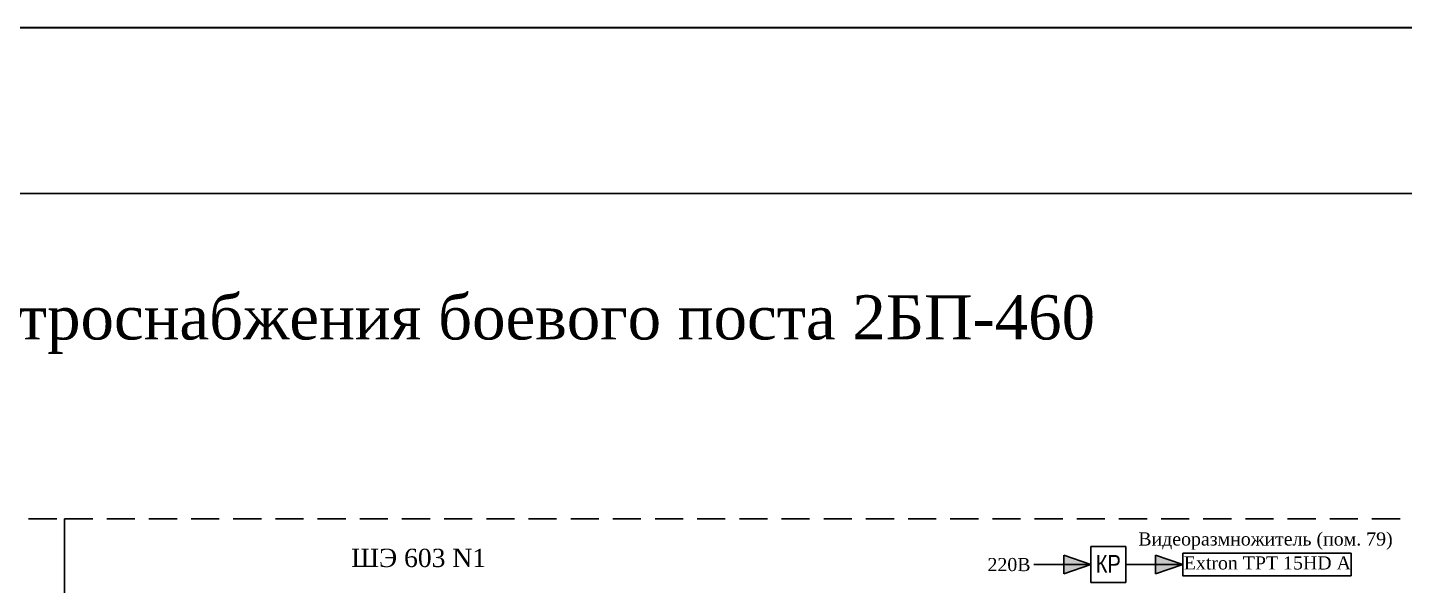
# Model space of a CAD drawing. Header units: millimetres. Extents: x 469 to 1373, y 421 to 976.
# Drawn here: x 1146.8 to 1271.2, y 864.4 to 914.8 of the extents above; entities that cross this region are included whole.
import ezdxf

# ---------------------------------------------------------------- set-up
doc = ezdxf.new("R2010")
doc.units = ezdxf.units.MM
doc.header["$LTSCALE"] = 0.1
doc.linetypes.add('DASHEDX2', pattern=[38.1, 25.4, -12.7])

msp = doc.modelspace()

# ---------------------------------------------------------------- hatches: boundary and pattern name
h = msp.add_hatch(color=256)
h.paths.add_polyline_path([(1240.44, 867.09), (1240.44, 866.26), (1242.9, 866.26)])
h.paths.add_polyline_path([(1242.9, 866.26), (1240.44, 866.26), (1240.44, 865.42)])
h = msp.add_hatch(color=256)
h.paths.add_polyline_path([(1248.74, 867.09), (1248.74, 866.26), (1251.19, 866.26)])
h.paths.add_polyline_path([(1251.19, 866.26), (1248.74, 866.26), (1248.74, 865.42)])

# ---------------------------------------------------------------- linework, layer by layer
for p, q in [((1242.9, 866.26), (1240.44, 867.09)), ((1240.44, 867.09), (1240.44, 865.42)), ((1251.19, 866.26), (1248.74, 867.09)), ((1248.74, 867.09), (1248.74, 865.42)), ((1242.9, 866.26), (1237.75, 866.26)), ((1242.9, 866.26), (1240.44, 865.42)), ((1251.19, 866.26), (1246.04, 866.26)), ((1251.19, 866.26), (1248.74, 865.42))]:
    msp.add_line(p, q)
at = {"color": 1, "lineweight": 30}
msp.add_lwpolyline([(1002.21, 914.78), (1373.13, 914.78), (1373.13, 656.19), (1002.21, 656.19)], close=True, dxfattribs=at)
for points in [[(1334.26, 689.77), (1037.26, 689.77), (1037.26, 899.77), (1334.26, 899.77)], [(1242.9, 867.88), (1246.04, 867.88), (1246.04, 864.64), (1242.9, 864.64)], [(1251.19, 867.27), (1266.4, 867.27), (1266.4, 865.24), (1251.19, 865.24)]]:
    msp.add_lwpolyline(points, close=True)
at = {"linetype": 'DASHEDX2'}
for points in [[(1150.18, 760.09), (1040.25, 760.09), (1040.25, 870.38), (1150.18, 870.38)], [(1272.37, 733.02), (1150.18, 733.02), (1150.18, 870.38), (1272.37, 870.38)]]:
    msp.add_lwpolyline(points, close=True, dxfattribs=at)

# ---------------------------------------------------------------- texts
at = {"attachment_point": 5}
for s, insert, char_height, width in [('{\\fTimes New Roman|b0|i0|c204|p18;Схема\\fTimes New Roman|b0|i0|c238|p18; \\fTimes New Roman|b0|i0|c204|p18;электроснабжения\\fTimes New Roman|b0|i0|c238|p18; \\fTimes New Roman|b0|i0|c204|p18;боевого\\fTimes New Roman|b0|i0|c238|p18; \\fTimes New Roman|b0|i0|c204|p18;поста\\fTimes New Roman|b0|i0|c238|p18; 2\\fTimes New Roman|b0|i0|c204|p18;БП\\fTimes New Roman|b0|i0|c238|p18;-460 }', (1180.13, 887.94), 4, 224.632), ('{\\fTimes New Roman|b0|i0|c204|p18;Видеоразмножитель (пом. 79)}', (1258.67, 868.37), 1.188, 22.653), ('{\\fTimes New Roman|b0|i0|c204|p18;ШЭ\\fTimes New Roman|b0|i0|c0|p18; 603 N1}', (1182.16, 866.84), 1.65, 15.9807), ('{\\fArial Narrow|b0|i0|c204|p34;КР}', (1244.47, 866.32), 1.584, 15.3415), ('{\\fTimes New Roman|b0|i0|c204|p18;220В}', (1235.5, 866.24), 1.188, 22.653), ('{\\fTimes New Roman|b0|i0|c204|p18;Extron TPT 15HD A }', (1258.84, 866.39), 1.188, 14.8134)]:
    msp.add_mtext(s, dxfattribs=dict(at, insert=insert, char_height=char_height, width=width))

doc.saveas('drawing.dxf')
